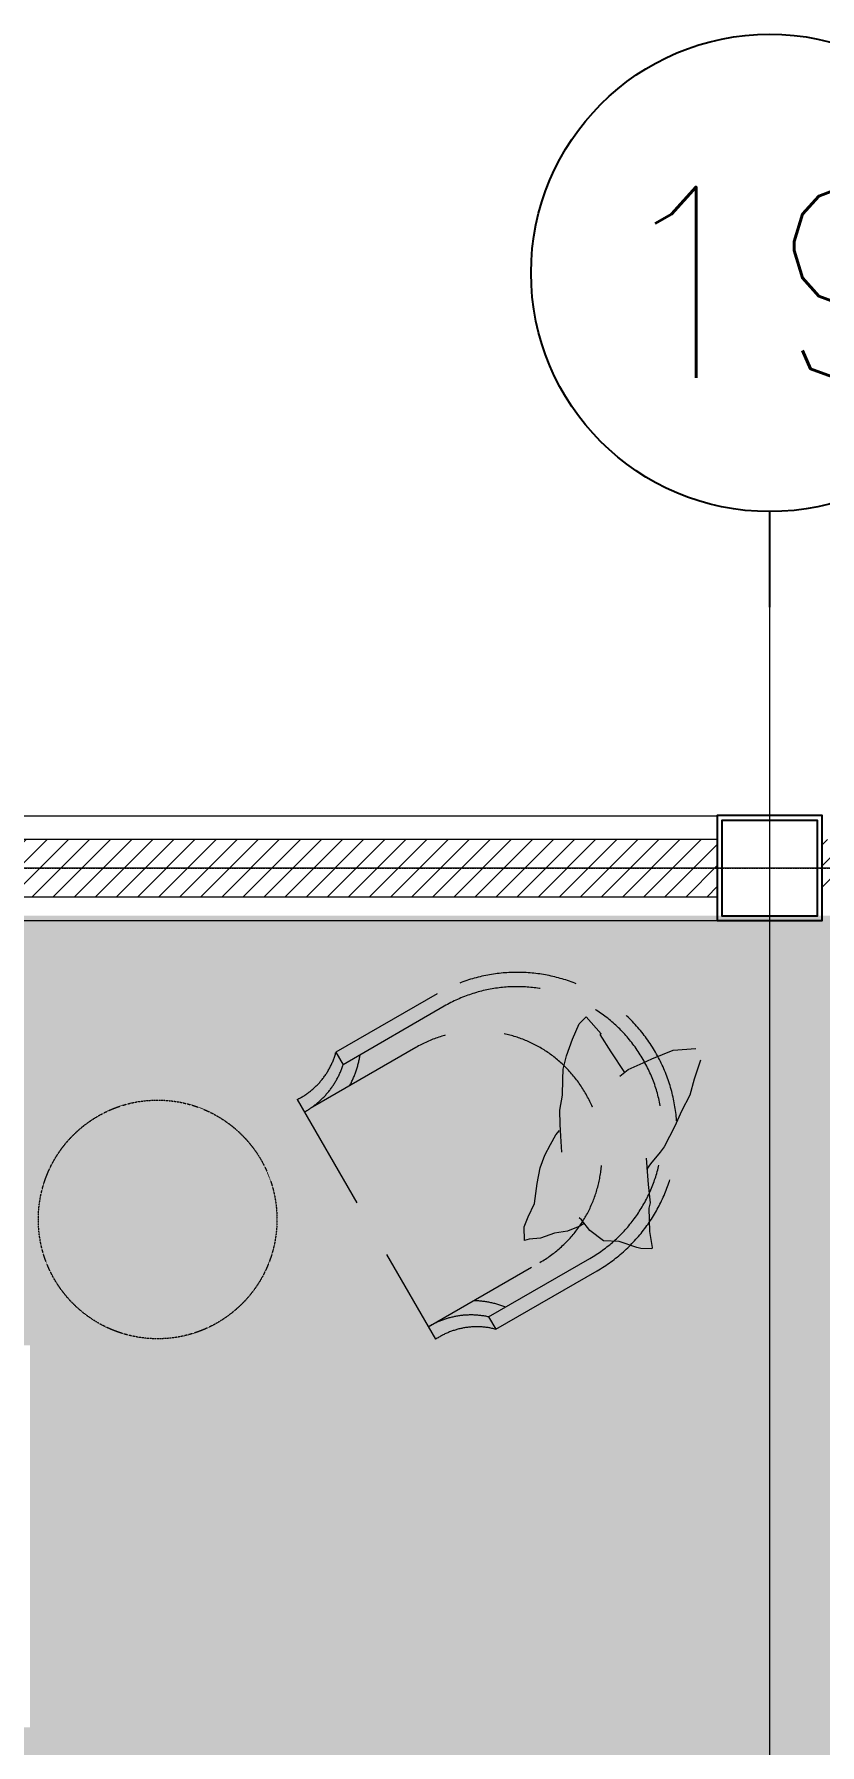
# Model space of a CAD drawing. Header units: millimetres. Extents: x 0 to 71617, y -15450 to 30894.
# Drawn here: x 66965 to 68612, y 27310 to 30894 of the extents above; entities that cross this region are included whole.
import ezdxf
from ezdxf.enums import TextEntityAlignment as Align

# ---------------------------------------------------------------- set-up
doc = ezdxf.new("R2010")
doc.units = ezdxf.units.MM
doc.linetypes.add('CENTER2', pattern=[1.125, 0.75, -0.125, 0.125, -0.125])
doc.linetypes.add('HIDDEN', pattern=[0.375, 0.25, -0.125])
for name, color, linetype, lineweight in [('axis', 40, 'CENTER2', 5), ('DIM2', 4, 'Continuous', 5), ('Furniture', 36, 'Continuous', 5), ('Hatch', 8, 'Continuous', 5), ('LINE-DETAIL-SAKURA', 2, 'Continuous', 30), ('tree', 251, 'Continuous', 0), ('Wall Brick', 5, 'Continuous', 15)]:
    doc.layers.add(name, color=color, linetype=linetype, lineweight=lineweight)
for name, color, linetype in [('COL', 5, 'Continuous'), ('DIM', 4, 'Continuous'), ('DIMS-BUBL-005', 5, 'Continuous'), ('DIMS-BUBL-008', 250, 'Continuous')]:
    doc.layers.add(name, color=color, linetype=linetype)
doc.styles.add('SIMPLEX', font='simplex.shx')

# ---------------------------------------------------------------- blocks, each defined once
blk = doc.blocks.new('A$C2BA96DE4')
at = {"layer": 'Furniture', "linetype": 'HIDDEN'}
for p, q in [((0.3649485396923637, 0.3350560600465542), (0.1199485425779585, 0.3350184280432131)), ((0.1199485425779585, 0.3350184280432131), (0.1199531505783398, 0.3050184283982844)), ((-4.454400487929888e-05, 0.2899999965879942), (4.454400482245546e-05, -0.2899999965879374)), ((0.364953147692745, 0.3050560604016255), (0.1199531505783398, 0.3050184283982844)), ((0.2700147532497112, 0.2599867932877942), (-3.99276044618091e-05, 0.2599453128837013)), ((0.535069839653886, 0.08696639115783), (0.5630277895876361, 0.1112018763467404)), ((0.5630277895876361, 0.1112018763467404), (0.5909876553779441, 0.1317080640926633)), ((0.5909876553779441, 0.1317080640926633), (0.6114960266106095, 0.1372983583299288)), ((0.6114960266106095, 0.1372983583299288), (0.6114960266106095, 0.1372983583299288)), ((0.6114960266106095, 0.1372983583299288), (0.6208420645517663, 0.09068033273302945)), ((0.5145686051737357, 0.06645885774105409), (0.535069839653886, 0.08696639115783)), ((0.6208420645517663, 0.09068033273302945), (0.6176557811255634, 0.09101859415682156)), ((0.6176557811255634, 0.09101859415682156), (0.6195412718940361, 0.04813121161561185)), ((0.4866214865602387, 0.01984756047096425), (0.5033897286655247, 0.04781443702478327)), ((0.5033897286655247, 0.04781443702478327), (0.5145686051737357, 0.06645885774105409)), ((0.6195412718940361, 0.04813121161561185), (0.622306821445477, -0.003933613393314772)), ((0.4661220884019031, -0.004389190859455994), (0.4866214865602387, 0.01984756047096425)), ((0.4400404970862155, -0.05286544243904245), (0.4512175153469116, -0.03049166667551617)), ((0.4512175153469116, -0.03049166667551617), (0.4661220884019031, -0.004389190859455994)), ((0.6102443287419419, -0.005942040604622889), (0.6326183644233652, -0.00221672254127725)), ((0.6326183644233652, -0.00221672254127725), (0.6661838866422158, -0.005952071421233995)), ((0.6661838866422158, -0.005952071421233995), (0.6866960319817963, -0.007820429615037483)), ((0.6866960319817963, -0.007820429615037483), (0.7341964892199258, -0.01450939209075841)), ((0.7341964892199258, -0.01450939209075841), (0.7770935015656733, -0.03502824436145602)), ((0.3694430991128002, -0.08833794444461773), (0.3910721262542438, -0.07063822123257069)), ((0.3910721262542438, -0.07063822123257069), (0.4127030216260437, -0.05687273769058265)), ((0.4127030216260437, -0.05687273769058265), (0.4323678463126726, -0.04507392890434403)), ((0.4251377822781137, -0.08269727330207388), (0.4400404970862155, -0.05286544243904245)), ((0.4323678463126726, -0.04507392890434403), (0.4441683306442883, -0.04114187677248538)), ((0.7733768357066992, -0.06113269891989148), (0.741691388595541, -0.08909682652574702)), ((0.3478178798068257, -0.1139057574309277), (0.3694430991128002, -0.08833794444461773)), ((0.741691388595541, -0.08909682652574702), (0.7174626569382099, -0.11333300241904)), ((0.3222623873604107, -0.1473411595979996), (0.3478178798068257, -0.1139057574309277)), ((0.6857734933334996, -0.1338384199603979), (0.6578137646939695, -0.154344629599791)), ((0.7174626569382099, -0.11333300241904), (0.6857734933334996, -0.1338384199603979)), ((0.2652454732725573, -0.2043755919848991), (0.2790024648439839, -0.1788063663509547)), ((0.2790024648439839, -0.1788063663509547), (0.2966992353876776, -0.1650401079191397)), ((0.2966992353876776, -0.1650401079191397), (0.3222623873604107, -0.1473411595979996)), ((0.6578137646939695, -0.154344629599791), (0.6168040218258284, -0.180442435360419)), ((0.2750817551465161, -0.2063444542779962), (0.2652454732725573, -0.2043755919848991)), ((0.2967241398069973, -0.2161836515185769), (0.2750817551465161, -0.2063444542779962)), ((0.572160586936775, -0.1819866015525804), (0.5481771358018932, -0.2321805551937359)), ((0.5739251723214238, -0.197216598669911), (0.560875295243136, -0.2028082166846161)), ((0.6037542023642573, -0.1860339957415817), (0.5739251723214238, -0.197216598669911)), ((0.6168040218258284, -0.180442435360419), (0.6037542023642573, -0.1860339957415817)), ((0.3271858923372974, -0.2223670427762841), (0.2967241398069973, -0.2161836515185769)), ((0.3527623798992181, -0.2322068777732511), (0.3271858923372974, -0.2223670427762841)), ((0.3803030918406876, -0.2361459354785893), (0.3527623798992181, -0.2322068777732511)), ((0.3914592804964059, -0.2355607518675242), (0.3803030918406876, -0.2361459354785893)), ((0.3901336181108945, -0.2263123887993288), (0.38816366004869, -0.2204108942809739)), ((0.3940811361459282, -0.25385188937355), (0.3901336181108945, -0.2263123887993288)), ((0.5481771358018932, -0.2321805551937359), (0.5324579252302328, -0.2675848196531661)), ((3.992760423443542e-05, -0.2599453128837013), (0.2700946084584075, -0.2599038324794947)), ((0.4078667823600881, -0.2872943547483828), (0.3940811361459282, -0.25385188937355)), ((0.5245935272592988, -0.2754516339421684), (0.5010098391786642, -0.3187226331923512)), ((0.5324579252302328, -0.2675848196531661), (0.5245935272592988, -0.2754516339421684)), ((0.1200468465895028, -0.3049815643937563), (0.3650468437032259, -0.3049439323904153)), ((0.1200468465895028, -0.3049815643937563), (0.1200514545895999, -0.3349815640385714)), ((0.4360902294971538, -0.3049416105574778), (0.4078667823600881, -0.2872943547483828)), ((0.4616763600434979, -0.3344520238290443), (0.4360902294971538, -0.3049416105574778)), ((0.5010098391786642, -0.3187226331923512), (0.4892228275945172, -0.3501934905073085)), ((0.1200514545895999, -0.3349815640385714), (0.3650514517031525, -0.3349439320352303)), ((0.467580442934036, -0.3403542932671826), (0.4616763600434979, -0.3344520238290443)), ((0.4872567569092894, -0.3521601652623758), (0.467580442934036, -0.3403542932671826)), ((0.4892228275945172, -0.3501934905073085), (0.4872567569092894, -0.3521601652623758))]:
    blk.add_line(p, q, dxfattribs=at)
for centre, radius, start, end in [((0.01017369023622905, 0.44518937808175), 0.1555254205569526, 266.232874845701, 314.8968168448927), ((0.3649999956984402, 5.606400577562454e-05), 0.3349999999929174, 270.0088006324959, 90.00880063249593), ((0.003627881887155127, 0.4324395023202214), 0.1725331800430506, 268.7818816298859, 312.3935846173469), ((0.003627881896306917, 0.4324395023293164), 0.2025331800413868, 301.6138431212424, 321.0158331560324), ((0.3649999956984402, 5.606400577562454e-05), 0.3049999999939861, 270.0088006324959, 90.00880063249593), ((0.2700546808547415, 4.148040409290843e-05), 0.25994531594998, 270.0088006324959, 90.00880063249593), ((0.003760727142889664, -0.4324383674295404), 0.1725331800430548, 47.62401664641487, 91.2357196351924), ((0.003760727148460319, -0.4324383674395449), 0.2025331800413815, 39.00176811081433, 58.40375814535362), ((0.01031045194497437, -0.445186231717571), 0.1555254205569503, 45.12078442230255, 93.78472642096582)]:
    blk.add_arc(centre, radius, start, end, dxfattribs=at)
blk = doc.blocks.new('BUBBLE-V4')
at = {"layer": 'DIMS-BUBL-008'}
blk.add_line((0, -0.68000000000049), (0, -0.4800000000009135), dxfattribs=at)
blk.add_circle((0, 0.01999999999999602), 0.5000000000009095, dxfattribs=at)
at = {"layer": 'DIMS-BUBL-005', "style": 'SIMPLEX'}
blk.add_attdef('-', text='', height=0.3799999999999999, dxfattribs=at).set_placement((0, 1.4210854715202e-14), align=Align.MIDDLE)
blk = doc.blocks.new('GRIDLINE-GF')
at = {"layer": 'axis'}
blk.add_line((45299.99999999919, -6362.237670113971, -0.133290340032375), (45300.00000000058, 12546.82365270483), dxfattribs=at)
at = {"layer": 'DIMS-BUBL-008'}
ref = blk.add_blockref('BUBBLE-V4', (45300.00000000058, 13226.82365270541), dxfattribs=dict(at, xscale=1000, yscale=1000, zscale=1000))
ref.add_attrib('-', '19', dxfattribs={"layer": 'DIMS-BUBL-005', "height": 400, "style": 'SIMPLEX'}).set_placement((45300.00000000058, 13226.82365270541), align=Align.MIDDLE)
blk = doc.blocks.new('2D WALL G.F')
at = {"layer": 'Hatch', "color": 3, "linetype": 'HIDDEN', "elevation": 7.927912536312375}
blk.add_lwpolyline([(49999.99882652983, -10500), (39999.99882652995, -10500), (39999.99882652995, 5500), (49999.99882652983, 5500)], close=True, dxfattribs=at)
blk = doc.blocks.new('LANDSCAPE SITE')
h = blk.add_hatch()
h.set_pattern_fill('AR-SAND', color=256, scale=5, angle=180.0000000000001, style=0)
h.set_pattern_definition([(217.5000000000001, (0, 0), (8.000156479920525, -244.7066186646712), [0, -193.04, 0, -215.9, 0, -206.375]), (187.5, (0, 0), (-224.7616415690009, -358.4125502841774), [0, -104.14, 0, -173.99, 0, -66.67500000000001]), (147.5000000000001, (156.21, 1.88983318762554e-13), (-395.496185120729, -0.7185923392733595), [0, -63.5, 0, -228.6, 0, -298.45]), (137.5000000000001, (156.21, 1.88983318762554e-13), (-381.7782262361485, -111.4646616286086), [0, -31.75, 0, -149.86, 0, -171.45])])
h.paths.add_polyline_path([(48449.99995568825, 14899.99581463018), (48149.99995568837, 14899.99581463018), (48149.99995568837, 14099.99581463006), (48449.99995568825, 14099.99581463006)], flags=16)
h.paths.add_polyline_path([(48049.99995568814, 14899.99581463018), (47749.99995568837, 14899.99581463018), (47749.99995568837, 14099.99581463006), (48049.99995568814, 14099.99581463006)], flags=16)
h.paths.add_polyline_path([(47649.99995568837, 14899.99581463018), (47349.99995568849, 14899.99581463018), (47349.99995568849, 14099.99581463006), (47649.99995568837, 14099.99581463006)], flags=16)
h.paths.add_polyline_path([(47249.99995568837, 14899.99581463018), (46949.99995568837, 14899.99581463018), (46949.99995568837, 14099.99581463006), (47249.99995568837, 14099.99581463006)], flags=16)
h.paths.add_polyline_path([(46849.99995568849, 14899.99581463018), (46549.99995568849, 14899.99581463018), (46549.99995568849, 14099.99581463006), (46849.99995568849, 14099.99581463006)], flags=16)
h.paths.add_polyline_path([(46449.99995568837, 14899.99581463018), (46149.99995568849, 14899.99581463018), (46149.99995568849, 14099.99581463006), (46449.99995568837, 14099.99581463006)], flags=16)
h.paths.add_polyline_path([(46049.99995568849, 14899.99581463018), (45749.99995568849, 14899.99581463018), (45749.99995568849, 14099.99581463006), (46049.99995568849, 14099.99581463006)], flags=16)
h.paths.add_polyline_path([(45649.9999556886, 14899.99581463018), (45349.9999556886, 14899.99581463018), (45349.9999556886, 14099.99581463006), (45649.9999556886, 14099.99581463006)], flags=16)
h.paths.add_polyline_path([(45249.99995568849, 14899.99581463018), (44949.99995568849, 14899.99581463018), (44949.99995568849, 14099.99581463006), (45249.99995568849, 14099.99581463006)], flags=16)
h.paths.add_polyline_path([(44849.9999556886, 14899.99581463018), (44549.99995568872, 14899.99581463018), (44549.99995568872, 14099.99581463006), (44849.9999556886, 14099.99581463006)], flags=16)
h.paths.add_polyline_path([(44449.99995568849, 14899.99581463018), (44149.9999556886, 14899.99581463018), (44149.9999556886, 14099.99581463006), (44449.99995568849, 14099.99581463006)], flags=16)
h.paths.add_polyline_path([(47410.00031474826, 107.5000000000582), (48195.23362472851, 112.4999999999418), (48195.23336521594, 110.0002462607808), (51400.00080265373, 110.0002462607808), (51400.00080265373, 15800.00000527676), (47249.99995568942, 15799.99999999988), (47249.99994018453, 15339.58758032368), (43950.00029950275, 15339.58842728776), (43949.99995568953, 14010), (50110.00031500775, 14009.99999999988), (50110.00031500775, 3799.999999999884), (47410.00031474815, 3795)])
blk = doc.blocks.new('FENCE COLUMN')
at = {"layer": 'COL'}
for points in [[(-110, -110), (110, -110), (110, 110), (-110, 110)], [(-100, -100), (100, -100), (100, 100), (-100, 100)]]:
    blk.add_lwpolyline(points, close=True, dxfattribs=at)
blk = doc.blocks.new('FENCE1')
at = {"layer": 'Hatch'}
h = blk.add_hatch(dxfattribs=at)
h.set_pattern_fill('LINE', color=256, scale=250, angle=45, style=0)
h.set_pattern_definition([(45, (-109.9991415331606, -110), (-22.09708691207961, 22.09708691207961), [])])
h.paths.add_polyline_path([(110.0000000003492, 15959.58842728741), (1890.001173472388, 15959.58842728741), (1890.001173472388, 15839.58842728735), (110.0000000003492, 15839.58842728735)])
h.paths.add_polyline_path([(2110.001173472388, 15840.00000000051), (5871.874901552685, 15839.58842728741), (5871.874901552685, 15959.58842728747), (2110.001173472388, 15960.00000000057)])
h.paths.add_polyline_path([(6091.874901553034, 15959.58842728747), (9890.00000000035, 15959.58842728747), (9890.00000000035, 15839.58842728741), (6091.874901553034, 15839.58842728741)])
h.paths.add_polyline_path([(10110, 15959.58842728747), (13890.00000000035, 15959.58842728747), (13890.00000000035, 15839.58792937541), (10112.0000011411, 15839.58792937541)])
h.paths.add_polyline_path([(14110.00000000035, 15839.58842728741), (17890.00000000035, 15839.58842728741), (17890.00000000035, 15959.58842728747), (14110.00000000035, 15959.58842728747)])
h.paths.add_polyline_path([(18110.002346945, 15839.58758032328), (21890, 15839.58758032328), (21890, 15959.58842728747), (18110.002346945, 15959.58842728747)])
h.paths.add_polyline_path([(22110.00000000035, 15959.58842728747), (25890, 15959.58842728747), (25890, 15839.58842728741), (22110.00000000035, 15839.58842728741)])
h.paths.add_polyline_path([(26110.00000000035, 15839.58842728741), (29890.00000000035, 15839.58842728741), (29890.00000000035, 15959.58842728747), (26110.00000000035, 15959.58842728747)])
h.paths.add_polyline_path([(30110.00000000035, 15959.58842728747), (33890, 15959.58842728747), (33890, 15839.58758032328), (30110.00000000035, 15839.58758032328)])
h.paths.add_polyline_path([(34110, 15959.58842728747), (37890.00000000035, 15959.58842728747), (37890.00000000035, 15839.58787291055), (34110, 15839.58787291055)])
h.paths.add_polyline_path([(38110.00000000035, 15839.58842728741), (41890.0020204389, 15839.58842728747), (41890.0020204389, 15959.58842728753), (38110.00000000035, 15959.58842728747)])
h.paths.add_polyline_path([(42109.99999743339, 15839.58841445541), (45889.99999743339, 15839.58841445541), (45890, 15949.58842728747), (42110, 15949.58842728747)])
h.paths.add_polyline_path([(46110, 15839.58842728747), (49890.00000000035, 15839.58842728747), (49890.00000000035, 15959.58842728753), (46110, 15959.58842728753)])
h.paths.add_polyline_path([(50110.00000000035, 15839.58842728747), (51890.00169392827, 15839.58842728747), (51890.00169392827, 15959.58842728753), (50110.00000000035, 15959.58842728753)])
h.paths.add_polyline_path([(51940.00334729208, 10609.72561819176), (52060.00081415463, 10609.72561819176), (52060.00081415463, 15789.58842728753), (51940.00334729208, 15789.58842728753)])
h.paths.add_polyline_path([(51940.00081415428, 5509.862809095765), (52060.00081415463, 5509.862809095765), (52060.00081415463, 10389.72561819176), (51940.00081415428, 10389.72561819176)])
h.paths.add_polyline_path([(51940.00278193143, 110.0002905451693), (52060.00081415463, 110.0002905451693), (52060.00081415463, 5289.862809095765), (51940.00278193143, 5289.862809095765)])
h.paths.add_polyline_path([(-59.99914153292775, 5289.862809095765), (59.99914153316058, 5289.862809095765), (59.99914153316058, 110), (-59.99914153292775, 110)])
h.paths.add_polyline_path([(-59.99914153292775, 10389.72561819176), (59.99927425803617, 10389.72561819176), (59.99927425803617, 5509.862809095765), (-59.99914153292775, 5509.862809095765)])
h.paths.add_polyline_path([(-69.99914153292775, 15789.58842728741), (69.99914153292775, 15789.58842728741), (69.99914153292775, 10609.72561819176), (-69.99914153292775, 10609.72561819176)])
at = {"layer": 'DIM', "color": 3, "elevation": -7.925233236551977}
blk.add_lwpolyline([(50100.00000000035, 15799.58842728747), (50100.00000000035, 15999.58842728747), (49900.00000000035, 15999.58842728747), (49900.00000000035, 15799.58842728747)], close=True, dxfattribs=at)
at = {"layer": 'Hatch', "elevation": -7.925233236551977}
for points in [[(46110, 16009.04846539094), (49890.00000000035, 16009.04846539094), (49890.00000000035, 15959.58842728753), (46110, 15959.58842728753)], [(49890, 15789.04846539129), (46110, 15789.04846539129), (46110.00000000017, 15839.58842728747), (49890.00000000017, 15839.58842728747)]]:
    blk.add_lwpolyline(points, close=True, dxfattribs=at)
at = {"layer": 'Hatch', "color": 3}
blk.add_lwpolyline([(52000.00000000233, -99.99999999935972), (42000.00000000244, -99.99999999935972), (42000.00000000244, 15900.00000000064), (52000.00000000233, 15900.00000000064)], close=True, dxfattribs=at)
at = {"layer": 'Wall Brick', "elevation": -7.925233236551977}
blk.add_lwpolyline([(46110, 15839.58842728747), (49890.00000000035, 15839.58842728747), (49890.00000000035, 15959.58842728753), (46110, 15959.58842728753)], close=True, dxfattribs=at)
at = {"layer": 'COL'}
blk.add_blockref('FENCE COLUMN', (50000, 15899.58842728753, -7.925233236551977), dxfattribs=at)

msp = doc.modelspace()

# ---------------------------------------------------------------- linework, layer by layer
at = {"layer": 'Furniture', "linetype": 'HIDDEN'}
msp.add_circle((67223.94896246091, 28410.7000787243, -0.002679299760398813), 250, dxfattribs=at)

# ---------------------------------------------------------------- block references
at = {"layer": 'DIM2'}
msp.add_blockref('GRIDLINE-GF', (23206.54661603476, 17146.72730802005, -0.002679299760398379), dxfattribs=at)
at = {"layer": 'Furniture', "ltscale": 500, "xscale": 1000, "yscale": 1000, "zscale": 1000, "rotation": 29.99999999999995}
msp.add_blockref('A$C2BA96DE4', (67661.16792413982, 28410.7000787243, -0.002679299760398813), dxfattribs=at)
at = {"layer": 'LINE-DETAIL-SAKURA'}
msp.add_blockref('FENCE1', (18506.54544256272, 13247.13888073346, 15.85046647310395), dxfattribs=at)
at = {"layer": 'tree'}
msp.add_blockref('LANDSCAPE SITE', (18506.54630102956, 13246.72730802034), dxfattribs=at)
at = {"layer": 'Wall Brick', "color": 1}
msp.add_blockref('2D WALL G.F', (20506.54661603522, 23646.72730802099, -0.002679299760398379), dxfattribs=at)

doc.saveas('drawing.dxf')
